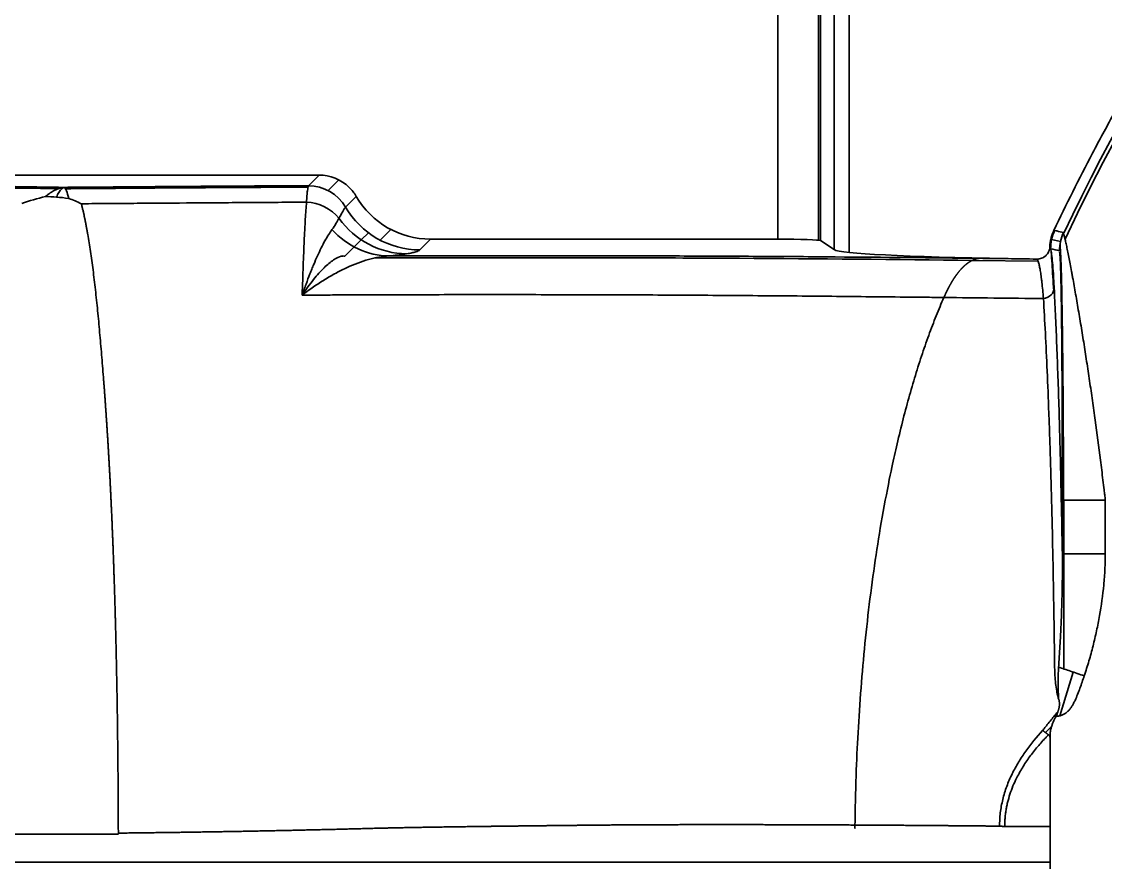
# Model space of a CAD drawing. Header units: millimetres. Extents: x -297 to 297, y -210 to 210.
# Drawn here: x -85.18 to -59.84, y 25.67 to 45.33 of the extents above; entities that cross this region are included whole.
import ezdxf

# ---------------------------------------------------------------- set-up
doc = ezdxf.new("R2010")
doc.units = ezdxf.units.MM
doc.layers.add('粗实线层', color=7, linetype='Continuous', lineweight=35)

msp = doc.modelspace()

# ---------------------------------------------------------------- linework, layer by layer
at = {"layer": '粗实线层'}
for p, q in [((-67.501, 40.242), (-67.501, 89.67)), ((-66.552, 89.67), (-66.552, 40.218)), ((-66.502, 89.67), (-66.502, 40.209)), ((-66.184, 89.67), (-66.184, 39.997)), ((-65.834, 39.932), (-65.834, 89.67)), ((-153.593, 41.741), (-78.228, 41.741)), ((-78.223, 41.741), (-78.473, 41.491)), ((-78.009, 41.377), (-77.759, 41.627)), ((-77.355, 41.241), (-77.605, 40.991)), ((-77.237, 40.225), (-77.07, 40.391)), ((-76.797, 40.22), (-76.547, 40.47)), ((-77.237, 40.225), (-77.62, 39.842)), ((-75.869, 39.992), (-75.618, 40.242)), ((-75.618, 40.242), (-67.501, 40.242)), ((-66.184, 39.997), (-66.502, 40.209)), ((-61.1, 40.235), (-61.118, 40.239)), ((-60.893, 40.189), (-61.1, 40.234)), ((-61.417, 39.73), (-62.952, 39.747)), ((-60.849, 32.887), (-60.849, 34.142)), ((-59.845, 34.142), (-60.849, 34.142)), ((-60.816, 34.142), (-60.816, 30.293)), ((-59.845, 34.153), (-59.845, 32.887)), ((-60.849, 32.887), (-59.845, 32.887)), ((-60.595, 30.118), (-60.905, 29.099)), ((-61.131, 26.505), (-61.131, 28.508)), ((-61.131, 26.51), (-62.256, 26.51)), ((-61.131, 25.67), (-61.131, 26.505)), ((-82.916, 26.329), (-88.703, 26.329)), ((-61.131, 25.67), (-153.151, 25.67)), ((-61.131, 25.67), (-61.131, 24.835))]:
    msp.add_line(p, q, dxfattribs=at)
msp.add_arc((-20.639, 21.546), 44.284, 100.3774, 155.0302, dxfattribs=at)
for centre, major_axis, ratio, start_param, end_param in [((-78.233, 40.735), (0.98, 0.26), 0.990851, 0.533307, 1.309231), ((-78.473, 40.487), (-0.711, 0.711), 0.998783, 4.453773, 5.497178), ((-78.225, 40.735), (-0.712, -0.712), 0.998783, 2.882976, 3.150458), ((-78.55, 40.142), (-0.997, 0.123), 0.96164, 3.923797, 4.798196), ((-75.616, 42.254), (-1.423, -1.423), 0.998783, 6.024569, 7.067974), ((-75.869, 42), (1.421, -1.421), 0.998783, 4.453773, 5.497178), ((-76.177, 41.908), (0.316, -1.985), 0.976142, 5.184822, 6.121756), ((-76.587, 41.859), (0.18, -2.002), 0.931823, 5.394204, 6.186872), ((-60.119, 40.019), (-0.218, -0.981), 0.999361, 4.493702, 4.931076), ((-67.501, 40.207), (1, 0), 0.034921, 0.05236, 1.570796), ((-59.158, 40.01), (7.035, 0), 0.034921, 3.193953, 4.278216), ((-61.341, 39.1), (0.301, 0.016), 0.831005, 4.83494, 6.220405)]:
    msp.add_ellipse(centre, major_axis=major_axis, ratio=ratio, start_param=start_param, end_param=end_param, dxfattribs=at)
for points, knots in [([(-28.629, 65.172), (-37.406, 63.565), (-45.652, 59.25), (-55.624, 49.324), (-58.62, 45.042), (-60.816, 40.381)], [0, 0, 0, 0, 26.739378, 26.739378, 42.186352, 42.186352, 42.186352, 42.186352]), ([(-59.158, 44.028), (-59.328, 43.737), (-59.495, 43.444), (-59.742, 43), (-59.864, 42.778), (-59.984, 42.554), (-60.064, 42.404), (-60.103, 42.33), (-60.459, 41.655), (-60.76, 41.052), (-61.047, 40.446)], [0, 0, 0, 0, 1.012817, 1.012817, 1.519226, 1.77243, 1.77243, 2.025634, 2.025634, 4.051268, 4.051268, 4.051268, 4.051268]), ([(-84.189, 41.454), (-84.526, 41.459), (-84.864, 41.464), (-85.542, 41.473), (-85.882, 41.478), (-86.564, 41.487), (-86.905, 41.491), (-87.591, 41.5), (-87.934, 41.504), (-88.969, 41.516), (-89.662, 41.523), (-91.056, 41.537), (-91.756, 41.544), (-93.164, 41.556), (-93.871, 41.562), (-95.292, 41.572), (-96.006, 41.577), (-97.439, 41.586), (-98.158, 41.59), (-99.239, 41.596), (-99.6, 41.598), (-100.323, 41.601), (-100.685, 41.603), (-101.409, 41.607), (-101.771, 41.608), (-102.496, 41.612), (-102.859, 41.613), (-103.947, 41.618), (-104.672, 41.621), (-106.849, 41.63), (-108.302, 41.636), (-111.21, 41.647), (-112.664, 41.652), (-115.576, 41.662), (-117.033, 41.666), (-119.947, 41.674), (-121.406, 41.678), (-124.323, 41.685), (-125.783, 41.688), (-128.704, 41.693), (-130.164, 41.695), (-132.356, 41.698), (-133.087, 41.698), (-134.548, 41.7), (-135.279, 41.7), (-136.741, 41.701), (-137.472, 41.701), (-138.934, 41.702), (-139.665, 41.702), (-140.762, 41.702), (-141.127, 41.702), (-141.858, 41.702), (-142.224, 41.702), (-143.32, 41.701), (-144.051, 41.701), (-145.513, 41.7), (-146.244, 41.7), (-147.706, 41.699), (-148.437, 41.698), (-149.899, 41.698), (-150.63, 41.698), (-152.091, 41.698), (-152.822, 41.699), (-153.553, 41.699)], [0, 0, 0, 0, 1.083829, 1.083829, 2.167658, 2.167658, 3.251487, 3.251487, 4.335317, 4.335317, 6.502975, 6.502975, 8.670633, 8.670633, 10.838291, 10.838291, 13.00595, 13.00595, 15.173608, 15.173608, 16.257437, 16.257437, 17.341266, 17.341266, 18.425095, 18.425095, 19.508925, 19.508925, 21.676583, 21.676583, 26.011899, 26.011899, 30.347216, 30.347216, 34.682532, 34.682532, 39.017849, 39.017849, 43.353166, 43.353166, 47.688482, 47.688482, 49.85614, 49.85614, 52.023799, 52.023799, 54.191457, 54.191457, 56.359115, 56.359115, 57.442944, 57.442944, 58.526774, 58.526774, 60.694432, 60.694432, 62.86209, 62.86209, 65.029748, 65.029748, 67.197407, 67.197407, 69.365065, 69.365065, 69.365065, 69.365065]), ([(-153.55, 41.689), (-150.617, 41.686), (-147.681, 41.689), (-143.267, 41.692), (-141.789, 41.692), (-138.835, 41.692), (-137.358, 41.692), (-132.928, 41.688), (-129.976, 41.684), (-124.074, 41.671), (-121.124, 41.662), (-115.235, 41.643), (-112.295, 41.632), (-107.892, 41.613), (-106.425, 41.606), (-103.494, 41.592), (-102.028, 41.585), (-99.108, 41.569), (-97.655, 41.561), (-94.771, 41.54), (-93.341, 41.528), (-90.508, 41.501), (-89.106, 41.486), (-86.575, 41.454), (-85.443, 41.438), (-84.317, 41.422)], [0, 0, 0, 0, 8.698897, 8.698897, 13.078149, 13.078149, 17.457402, 17.457402, 26.215907, 26.215907, 34.974412, 34.974412, 43.732917, 43.732917, 48.11217, 48.11217, 52.491423, 52.491423, 56.870675, 56.870675, 61.249928, 61.249928, 65.62918, 65.62918, 69.233169, 69.233169, 69.233169, 69.233169]), ([(-84.189, 41.454), (-84.207, 41.452), (-84.224, 41.448), (-84.26, 41.44), (-84.295, 41.43), (-84.331, 41.417), (-84.366, 41.402), (-84.384, 41.394), (-84.473, 41.349), (-84.544, 41.301), (-84.616, 41.24)], [0, 0, 0, 0, 0.0605231, 0.0605231, 0.1210462, 0.1815692, 0.1815692, 0.2420923, 0.2420923, 0.4841846, 0.4841846, 0.4841846, 0.4841846]), ([(-84.189, 41.454), (-84.198, 41.45), (-84.208, 41.445), (-84.227, 41.431), (-84.237, 41.423), (-84.266, 41.393), (-84.286, 41.368), (-84.325, 41.305), (-84.345, 41.268), (-84.365, 41.226)], [0, 0, 0, 0, 0.049334, 0.049334, 0.0986679, 0.0986679, 0.1973359, 0.1973359, 0.2935158, 0.2935158, 0.2935158, 0.2935158]), ([(-78.473, 41.491), (-78.713, 41.49), (-78.953, 41.489), (-79.433, 41.487), (-79.673, 41.486), (-80.152, 41.483), (-80.391, 41.482), (-80.869, 41.479), (-81.107, 41.477), (-81.821, 41.472), (-82.296, 41.469), (-83.006, 41.463), (-83.243, 41.461), (-83.716, 41.458), (-83.952, 41.456), (-84.189, 41.454)], [0, 0, 0, 0, 0.714509, 0.714509, 1.429019, 1.429019, 2.143528, 2.143528, 2.858038, 2.858038, 4.287057, 4.287057, 5.001566, 5.001566, 5.716076, 5.716076, 5.716076, 5.716076]), ([(-84.074, 41.195), (-84.091, 41.27), (-84.11, 41.329), (-84.139, 41.393), (-84.149, 41.411), (-84.164, 41.432), (-84.171, 41.44), (-84.179, 41.447), (-84.184, 41.451), (-84.186, 41.453), (-84.189, 41.454)], [0, 0, 0, 0, 0.1441916, 0.1441916, 0.2162874, 0.2162874, 0.2523353, 0.2703592, 0.2703592, 0.2883832, 0.2883832, 0.2883832, 0.2883832]), ([(-84.157, 41.422), (-84.038, 41.423), (-83.92, 41.424), (-83.315, 41.428), (-82.828, 41.432), (-81.853, 41.44), (-81.365, 41.443), (-80.385, 41.45), (-79.893, 41.452), (-79.095, 41.457), (-78.789, 41.458), (-78.483, 41.46)], [0, 0, 0, 0, 0.356915, 0.356915, 1.826356, 1.826356, 3.295797, 3.295797, 4.765238, 4.765238, 5.673857, 5.673857, 5.673857, 5.673857]), ([(-78.473, 41.491), (-78.481, 41.477), (-78.488, 41.438), (-78.5, 41.342), (-78.503, 41.304), (-78.509, 41.237), (-78.511, 41.213), (-78.514, 41.163), (-78.516, 41.136), (-78.518, 41.108)], [0, 0, 0, 0, 0.193498, 0.193498, 0.2902471, 0.2902471, 0.3386216, 0.3386216, 0.3869961, 0.3869961, 0.3869961, 0.3869961]), ([(-84.616, 41.24), (-84.535, 41.237), (-84.45, 41.233), (-84.269, 41.218), (-84.174, 41.209), (-84.074, 41.195)], [0, 0, 0, 0, 0.2721851, 0.2721851, 0.5443703, 0.5443703, 0.5443703, 0.5443703]), ([(-83.781, 41.071), (-83.563, 41.072), (-83.345, 41.074), (-82.909, 41.077), (-82.691, 41.079), (-82.036, 41.083), (-81.599, 41.086), (-80.941, 41.091), (-80.722, 41.093), (-80.283, 41.096), (-80.063, 41.098), (-79.622, 41.101), (-79.401, 41.102), (-78.96, 41.105), (-78.739, 41.106), (-78.518, 41.108)], [0, 0, 0, 0, 0.657991, 0.657991, 1.315983, 1.315983, 2.631965, 2.631965, 3.289957, 3.289957, 3.947948, 3.947948, 4.605939, 4.605939, 5.26393, 5.26393, 5.26393, 5.26393]), ([(-83.781, 41.071), (-83.778, 41.059), (-83.772, 41.036), (-83.763, 41), (-83.755, 40.965), (-83.746, 40.93), (-83.738, 40.895), (-83.73, 40.86), (-83.722, 40.825), (-83.715, 40.791), (-83.708, 40.758), (-83.701, 40.725), (-83.694, 40.692), (-83.688, 40.66), (-83.682, 40.629), (-83.676, 40.599), (-83.67, 40.569), (-83.665, 40.541), (-83.66, 40.513), (-83.655, 40.486), (-83.65, 40.461), (-83.646, 40.436), (-83.642, 40.413), (-83.638, 40.391), (-83.635, 40.37), (-83.622, 40.294), (-83.599, 40.16), (-83.568, 39.957), (-83.538, 39.745), (-83.508, 39.525), (-83.479, 39.296), (-83.452, 39.061), (-83.426, 38.82), (-83.4, 38.573), (-83.376, 38.321), (-83.353, 38.065), (-83.33, 37.806), (-83.308, 37.544), (-83.287, 37.28), (-83.271, 37.089), (-83.262, 36.975), (-83.26, 36.938), (-83.257, 36.901), (-83.254, 36.864), (-83.251, 36.826), (-83.248, 36.789), (-83.245, 36.751), (-83.242, 36.712), (-83.239, 36.674), (-83.237, 36.636), (-83.234, 36.597), (-83.231, 36.558), (-83.228, 36.519), (-83.225, 36.48), (-83.222, 36.44), (-83.219, 36.4), (-83.217, 36.36), (-83.214, 36.32), (-83.211, 36.28), (-83.208, 36.239), (-83.205, 36.199), (-83.203, 36.158), (-83.2, 36.117), (-83.197, 36.075), (-83.194, 36.034), (-83.191, 35.992), (-83.189, 35.95), (-83.186, 35.908), (-83.183, 35.866), (-83.18, 35.823), (-83.178, 35.781), (-83.175, 35.738), (-83.172, 35.695), (-83.169, 35.652), (-83.167, 35.608), (-83.164, 35.564), (-83.161, 35.521), (-83.159, 35.476), (-83.156, 35.432), (-83.153, 35.388), (-83.151, 35.343), (-83.148, 35.298), (-83.146, 35.253), (-83.143, 35.208), (-83.14, 35.163), (-83.138, 35.117), (-83.135, 35.071), (-83.133, 35.025), (-83.13, 34.979), (-83.127, 34.933), (-83.125, 34.886), (-83.122, 34.839), (-83.12, 34.792), (-83.117, 34.745), (-83.115, 34.698), (-83.112, 34.65), (-83.11, 34.603), (-83.107, 34.555), (-83.105, 34.507), (-83.103, 34.459), (-83.1, 34.41), (-83.098, 34.361), (-83.095, 34.313), (-83.093, 34.264), (-83.091, 34.214), (-83.088, 34.165), (-83.086, 34.116), (-83.084, 34.066), (-83.081, 34.016), (-83.079, 33.966), (-83.077, 33.916), (-83.074, 33.865), (-83.072, 33.814), (-83.07, 33.764), (-83.068, 33.713), (-83.065, 33.662), (-83.063, 33.61), (-83.061, 33.559), (-83.059, 33.507), (-83.057, 33.455), (-83.055, 33.403), (-83.052, 33.351), (-83.05, 33.299), (-83.048, 33.246), (-83.046, 33.194), (-83.044, 33.141), (-83.042, 33.088), (-83.04, 33.034), (-83.038, 32.981), (-83.036, 32.928), (-83.034, 32.874), (-83.032, 32.82), (-83.03, 32.766), (-83.028, 32.712), (-83.026, 32.658), (-83.024, 32.603), (-83.022, 32.549), (-83.02, 32.494), (-83.019, 32.439), (-83.017, 32.384), (-83.015, 32.329), (-83.013, 32.273), (-83.011, 32.218), (-83.009, 32.162), (-83.008, 32.106), (-83.006, 32.05), (-83.004, 31.994), (-83.002, 31.938), (-83.001, 31.882), (-82.999, 31.825), (-82.997, 31.768), (-82.996, 31.712), (-82.994, 31.655), (-82.992, 31.598), (-82.991, 31.54), (-82.989, 31.483), (-82.988, 31.426), (-82.986, 31.368), (-82.984, 31.31), (-82.983, 31.252), (-82.981, 31.194), (-82.98, 31.136), (-82.978, 31.078), (-82.977, 31.02), (-82.976, 30.961), (-82.974, 30.903), (-82.973, 30.844), (-82.971, 30.785), (-82.97, 30.726), (-82.969, 30.667), (-82.967, 30.608), (-82.966, 30.549), (-82.965, 30.49), (-82.963, 30.43), (-82.962, 30.37), (-82.961, 30.311), (-82.96, 30.251), (-82.958, 30.191), (-82.957, 30.131), (-82.956, 30.071), (-82.955, 30.011), (-82.954, 29.951), (-82.952, 29.89), (-82.951, 29.83), (-82.95, 29.769), (-82.949, 29.709), (-82.948, 29.648), (-82.947, 29.587), (-82.946, 29.526), (-82.945, 29.465), (-82.944, 29.404), (-82.943, 29.343), (-82.942, 29.282), (-82.941, 29.221), (-82.94, 29.159), (-82.939, 29.098), (-82.938, 29.037), (-82.938, 28.975), (-82.937, 28.913), (-82.936, 28.852), (-82.935, 28.79), (-82.934, 28.728), (-82.933, 28.666), (-82.933, 28.604), (-82.932, 28.542), (-82.931, 28.48), (-82.93, 28.418), (-82.93, 28.356), (-82.929, 28.294), (-82.928, 28.232), (-82.928, 28.17), (-82.927, 28.107), (-82.926, 28.045), (-82.926, 27.983), (-82.925, 27.92), (-82.925, 27.858), (-82.924, 27.795), (-82.924, 27.733), (-82.923, 27.67), (-82.923, 27.608), (-82.922, 27.545), (-82.922, 27.482), (-82.921, 27.42), (-82.921, 27.357), (-82.92, 27.294), (-82.92, 27.232), (-82.92, 27.169), (-82.919, 27.106), (-82.919, 27.043), (-82.919, 26.981), (-82.918, 26.918), (-82.918, 26.855), (-82.918, 26.792), (-82.917, 26.73), (-82.917, 26.667), (-82.917, 26.604), (-82.917, 26.541), (-82.917, 26.479), (-82.916, 26.416), (-82.916, 26.374), (-82.916, 26.353)], [0, 0, 0, 0, 0.094557, 0.186736, 0.27652, 0.363893, 0.44884, 0.531344, 0.611392, 0.68897, 0.764065, 0.836664, 0.906756, 0.97433, 1.039374, 1.101879, 1.161835, 1.219233, 1.274064, 1.326321, 1.375995, 1.42308, 1.46757, 1.509457, 1.548737, 1.585403, 1.929733, 2.270045, 2.606141, 2.93783, 3.264929, 3.587265, 3.90467, 4.216989, 4.524073, 4.825785, 5.121997, 5.412591, 5.697459, 5.976505, 6.014666, 6.052908, 6.09123, 6.129632, 6.168115, 6.206677, 6.245319, 6.28404, 6.32284, 6.36172, 6.400678, 6.439714, 6.478829, 6.518022, 6.557292, 6.59664, 6.636066, 6.675568, 6.715147, 6.754803, 6.794534, 6.834342, 6.874226, 6.914185, 6.954219, 6.994328, 7.034512, 7.07477, 7.115102, 7.155507, 7.195987, 7.236539, 7.277165, 7.317862, 7.358633, 7.399475, 7.440389, 7.481374, 7.52243, 7.563557, 7.604755, 7.646022, 7.687359, 7.728766, 7.770242, 7.811786, 7.853399, 7.89508, 7.936829, 7.978645, 8.020529, 8.062478, 8.104495, 8.146577, 8.188725, 8.230938, 8.273216, 8.315559, 8.357965, 8.400436, 8.44297, 8.485566, 8.528226, 8.570948, 8.613731, 8.656577, 8.699483, 8.74245, 8.785477, 8.828564, 8.87171, 8.914916, 8.95818, 9.001502, 9.044883, 9.08832, 9.131815, 9.175366, 9.218974, 9.262637, 9.306355, 9.350128, 9.393956, 9.437837, 9.481773, 9.525761, 9.569802, 9.613895, 9.65804, 9.702236, 9.746483, 9.79078, 9.835127, 9.879524, 9.92397, 9.968464, 10.013006, 10.057596, 10.102233, 10.146917, 10.191647, 10.236422, 10.281243, 10.326109, 10.371018, 10.415972, 10.460969, 10.506008, 10.55109, 10.596214, 10.641379, 10.686585, 10.731831, 10.777117, 10.822442, 10.867806, 10.913208, 10.958648, 11.004126, 11.04964, 11.09519, 11.140776, 11.186397, 11.232053, 11.277744, 11.323467, 11.369224, 11.415014, 11.460836, 11.506689, 11.552573, 11.598488, 11.644433, 11.690407, 11.73641, 11.782442, 11.828501, 11.874588, 11.920702, 11.966842, 12.013007, 12.059198, 12.105413, 12.151653, 12.197916, 12.244202, 12.29051, 12.33684, 12.383192, 12.429565, 12.475958, 12.52237, 12.568802, 12.615253, 12.661721, 12.708207, 12.75471, 12.80123, 12.847766, 12.894316, 12.940882, 12.987462, 13.034056, 13.080662, 13.127282, 13.173913, 13.220556, 13.26721, 13.313874, 13.360548, 13.407232, 13.453924, 13.500624, 13.547332, 13.594047, 13.640769, 13.687496, 13.734229, 13.780967, 13.82771, 13.874456, 13.921205, 13.967957, 14.014711, 14.061466, 14.108223, 14.15498, 14.201737, 14.248494, 14.295249, 14.342003, 14.388754, 14.435503, 14.482248, 14.52899, 14.575727, 14.622459, 14.669185, 14.715906, 14.76262, 14.76262, 14.76262, 14.76262]), ([(-78.518, 41.108), (-78.527, 40.991), (-78.536, 40.858), (-78.55, 40.633), (-78.554, 40.554), (-78.561, 40.429), (-78.563, 40.386), (-78.567, 40.299), (-78.57, 40.255), (-78.58, 40.027), (-78.596, 39.632), (-78.611, 39.177), (-78.618, 38.933)], [0, 0, 0, 0, 0.544278, 0.544278, 0.816417, 0.816417, 0.952486, 0.952486, 1.088556, 1.088556, 1.632834, 2.177111, 2.177111, 2.177111, 2.177111]), ([(-77.605, 40.991), (-77.612, 40.985), (-77.62, 40.974), (-77.639, 40.945), (-77.65, 40.927), (-77.675, 40.883), (-77.689, 40.858), (-77.72, 40.799), (-77.738, 40.767), (-77.759, 40.73)], [0, 0, 0, 0, 0.0758737, 0.0758737, 0.1517474, 0.1517474, 0.2276211, 0.2276211, 0.3034948, 0.3034948, 0.3034948, 0.3034948]), ([(-77.759, 40.73), (-77.78, 40.691), (-77.804, 40.65), (-77.857, 40.562), (-77.887, 40.516), (-77.922, 40.467)], [0, 0, 0, 0, 0.1548786, 0.1548786, 0.3097572, 0.3097572, 0.3097572, 0.3097572]), ([(-77.922, 40.467), (-77.976, 40.392), (-78.031, 40.303), (-78.144, 40.099), (-78.202, 39.983), (-78.29, 39.791), (-78.319, 39.723), (-78.364, 39.617), (-78.379, 39.581), (-78.408, 39.507), (-78.423, 39.469), (-78.468, 39.354), (-78.498, 39.274), (-78.543, 39.149), (-78.566, 39.086), (-78.592, 39.01), (-78.605, 38.972), (-78.611, 38.955), (-78.615, 38.944), (-78.616, 38.939), (-78.618, 38.933)], [0, 0, 0, 0, 0.422424, 0.422424, 0.844849, 0.844849, 1.056061, 1.056061, 1.161667, 1.161667, 1.267273, 1.267273, 1.478486, 1.478486, 1.584092, 1.636895, 1.663296, 1.676497, 1.676497, 1.689698, 1.689698, 1.689698, 1.689698]), ([(-61.142, 40.061), (-61.139, 40.128), (-61.129, 40.194), (-61.106, 40.29), (-61.096, 40.322), (-61.08, 40.369), (-61.074, 40.385), (-61.061, 40.415), (-61.054, 40.431), (-61.047, 40.446)], [0, 0, 0, 0, 0.1993395, 0.1993395, 0.2990092, 0.2990092, 0.3488441, 0.3488441, 0.3986789, 0.3986789, 0.3986789, 0.3986789]), ([(-61.029, 40.444), (-61.011, 40.44), (-60.993, 40.437), (-60.924, 40.422), (-60.873, 40.41), (-60.822, 40.399)], [0, 0, 0, 0, 0.0542442, 0.0542442, 0.2116691, 0.2116691, 0.2116691, 0.2116691]), ([(-60.917, 39.973), (-60.917, 40.046), (-60.909, 40.119), (-60.877, 40.263), (-60.853, 40.333), (-60.822, 40.399)], [0, 0, 0, 0, 0.2201984, 0.2201984, 0.4403969, 0.4403969, 0.4403969, 0.4403969]), ([(-60.822, 40.368), (-60.819, 40.366), (-60.816, 40.359), (-60.808, 40.334), (-60.803, 40.316), (-60.794, 40.282), (-60.791, 40.27), (-60.785, 40.242), (-60.781, 40.227), (-60.771, 40.179), (-60.763, 40.143), (-60.75, 40.084), (-60.746, 40.063), (-60.737, 40.019), (-60.732, 39.996), (-60.718, 39.926), (-60.708, 39.877), (-60.678, 39.721), (-60.656, 39.608), (-60.628, 39.456), (-60.622, 39.425), (-60.611, 39.363), (-60.605, 39.331), (-60.588, 39.236), (-60.576, 39.171), (-60.541, 38.973), (-60.517, 38.836), (-60.47, 38.556), (-60.446, 38.413), (-60.398, 38.124), (-60.374, 37.978), (-60.327, 37.683), (-60.304, 37.534), (-60.258, 37.233), (-60.235, 37.081), (-60.19, 36.775), (-60.167, 36.622), (-60.124, 36.314), (-60.102, 36.16), (-60.038, 35.697), (-59.998, 35.388), (-59.939, 34.922), (-59.919, 34.766), (-59.891, 34.532), (-59.877, 34.416), (-59.861, 34.279), (-59.853, 34.211), (-59.849, 34.177), (-59.847, 34.162), (-59.846, 34.152), (-59.846, 34.147), (-59.845, 34.142)], [0, 0, 0, 0, 0.19702, 0.19702, 0.394039, 0.394039, 0.492549, 0.492549, 0.591059, 0.591059, 0.788079, 0.788079, 0.886589, 0.886589, 0.985098, 0.985098, 1.182118, 1.182118, 1.576157, 1.576157, 1.674667, 1.674667, 1.773177, 1.773177, 1.970197, 1.970197, 2.364236, 2.364236, 2.758275, 2.758275, 3.152315, 3.152315, 3.546354, 3.546354, 3.940394, 3.940394, 4.334433, 4.334433, 4.728472, 4.728472, 5.516551, 5.516551, 5.91059, 5.91059, 6.10761, 6.20612, 6.255375, 6.280002, 6.292316, 6.292316, 6.30463, 6.30463, 6.30463, 6.30463]), ([(-61.142, 40.061), (-61.143, 40.041), (-61.145, 40.022), (-61.152, 39.994), (-61.155, 39.984), (-61.162, 39.965), (-61.165, 39.956), (-61.178, 39.93), (-61.188, 39.913), (-61.205, 39.89), (-61.211, 39.882), (-61.224, 39.868), (-61.238, 39.855), (-61.252, 39.842), (-61.268, 39.831), (-61.276, 39.826), (-61.3, 39.811), (-61.317, 39.803), (-61.352, 39.79), (-61.371, 39.785), (-61.408, 39.778), (-61.426, 39.777), (-61.445, 39.777)], [0, 0, 0, 0, 0.0574967, 0.0574967, 0.0862451, 0.0862451, 0.1149934, 0.1149934, 0.1724901, 0.1724901, 0.2012385, 0.2012385, 0.2299868, 0.2587352, 0.2587352, 0.2874835, 0.2874835, 0.3449802, 0.3449802, 0.4024769, 0.4024769, 0.4599736, 0.4599736, 0.4599736, 0.4599736]), ([(-60.821, 34.142), (-60.822, 34.572), (-60.823, 35.002), (-60.829, 36.134), (-60.833, 36.833), (-60.844, 37.859), (-60.848, 38.196), (-60.859, 38.844), (-60.865, 39.157), (-60.876, 39.571), (-60.881, 39.701), (-60.888, 39.87), (-60.891, 39.921), (-60.896, 40.012), (-60.899, 40.051), (-60.903, 40.097), (-60.905, 40.109), (-60.906, 40.12)], [0, 0, 0, 0, 1.14497, 1.14497, 3.034632, 3.034632, 3.979463, 3.979463, 4.924294, 4.924294, 5.39671, 5.39671, 5.632918, 5.632918, 5.869126, 5.869126, 5.978676, 5.978676, 5.978676, 5.978676]), ([(-77.62, 39.842), (-77.641, 39.851), (-77.67, 39.852), (-77.755, 39.833), (-77.817, 39.804), (-77.954, 39.711), (-78.029, 39.649), (-78.187, 39.495), (-78.27, 39.403), (-78.398, 39.243), (-78.442, 39.186), (-78.53, 39.064), (-78.574, 39), (-78.618, 38.933)], [0, 0, 0, 0, 0.202495, 0.202495, 0.500995, 0.500995, 0.799495, 0.799495, 1.097994, 1.097994, 1.247244, 1.247244, 1.396494, 1.396494, 1.396494, 1.396494]), ([(-78.618, 38.933), (-78.613, 38.937), (-78.607, 38.942), (-78.596, 38.95), (-78.58, 38.963), (-78.541, 38.992), (-78.463, 39.049), (-78.397, 39.096), (-78.265, 39.187), (-78.177, 39.244), (-78.045, 39.325), (-78.002, 39.352), (-77.914, 39.402), (-77.871, 39.426), (-77.74, 39.497), (-77.654, 39.54), (-77.398, 39.657), (-77.23, 39.72), (-76.984, 39.789), (-76.903, 39.808), (-76.744, 39.836), (-76.665, 39.846), (-76.587, 39.85)], [0, 0, 0, 0, 0.017645, 0.017645, 0.035291, 0.070582, 0.141163, 0.282327, 0.282327, 0.564654, 0.564654, 0.705817, 0.705817, 0.84698, 0.84698, 1.129307, 1.129307, 1.693961, 1.693961, 1.976288, 1.976288, 2.258614, 2.258614, 2.258614, 2.258614]), ([(-76.921, 39.803), (-76.766, 39.803), (-76.612, 39.804), (-75.56, 39.807), (-74.662, 39.809), (-72.864, 39.809), (-71.962, 39.808), (-70.167, 39.804), (-69.277, 39.8), (-66.552, 39.784), (-64.744, 39.767), (-62.954, 39.747)], [0, 0, 0, 0, 0.458103, 0.458103, 3.111912, 3.111912, 5.765721, 5.765721, 8.419531, 8.419531, 13.967379, 13.967379, 13.967379, 13.967379]), ([(-76.587, 39.85), (-76.543, 39.854), (-76.502, 39.858), (-76.425, 39.866), (-76.389, 39.87), (-76.288, 39.883), (-76.229, 39.891), (-76.177, 39.899)], [0, 0, 0, 0, 0.1032664, 0.1032664, 0.2065327, 0.2065327, 0.4130655, 0.4130655, 0.4130655, 0.4130655]), ([(-62.788, 39.794), (-63.903, 39.807), (-65.025, 39.818), (-66.439, 39.829), (-66.723, 39.832), (-67.291, 39.836), (-67.576, 39.837), (-68.433, 39.843), (-69.007, 39.846), (-70.16, 39.85), (-70.74, 39.852), (-71.613, 39.854), (-72.051, 39.855), (-72.49, 39.855), (-72.784, 39.855), (-72.93, 39.855), (-73.664, 39.856), (-74.249, 39.855), (-75.419, 39.854), (-76.004, 39.852), (-76.587, 39.85)], [0, 0, 0, 0, 3.449821, 3.449821, 4.312276, 4.312276, 5.174731, 5.174731, 6.899642, 6.899642, 8.624552, 8.624552, 9.487007, 9.918235, 9.918235, 10.349462, 10.349462, 12.074373, 12.074373, 13.799283, 13.799283, 13.799283, 13.799283]), ([(-76.177, 39.899), (-76.153, 39.903), (-76.131, 39.907), (-76.09, 39.914), (-76.071, 39.918), (-76.019, 39.93), (-75.989, 39.937), (-75.94, 39.953), (-75.92, 39.961), (-75.889, 39.976), (-75.877, 39.984), (-75.869, 39.992)], [0, 0, 0, 0, 0.0405527, 0.0405527, 0.0811053, 0.0811053, 0.1622106, 0.1622106, 0.2433159, 0.2433159, 0.3244212, 0.3244212, 0.3244212, 0.3244212]), ([(-63.618, 38.879), (-63.618, 38.879), (-63.617, 38.879), (-63.617, 38.879), (-63.617, 38.879), (-63.617, 38.88), (-63.617, 38.881), (-63.616, 38.881), (-63.616, 38.882), (-63.615, 38.883), (-63.615, 38.885), (-63.614, 38.886), (-63.614, 38.887), (-63.613, 38.889), (-63.612, 38.891), (-63.611, 38.892), (-63.611, 38.894), (-63.61, 38.896), (-63.609, 38.899), (-63.608, 38.901), (-63.607, 38.903), (-63.605, 38.906), (-63.604, 38.909), (-63.603, 38.911), (-63.602, 38.914), (-63.6, 38.917), (-63.599, 38.921), (-63.597, 38.924), (-63.596, 38.927), (-63.594, 38.931), (-63.593, 38.934), (-63.591, 38.938), (-63.589, 38.942), (-63.587, 38.946), (-63.585, 38.95), (-63.583, 38.955), (-63.581, 38.959), (-63.579, 38.963), (-63.577, 38.968), (-63.575, 38.973), (-63.573, 38.977), (-63.571, 38.982), (-63.568, 38.987), (-63.566, 38.992), (-63.563, 38.998), (-63.561, 39.003), (-63.558, 39.008), (-63.555, 39.014), (-63.553, 39.02), (-63.55, 39.025), (-63.547, 39.031), (-63.544, 39.037), (-63.541, 39.043), (-63.538, 39.049), (-63.535, 39.056), (-63.532, 39.062), (-63.529, 39.068), (-63.525, 39.075), (-63.522, 39.081), (-63.519, 39.088), (-63.515, 39.095), (-63.512, 39.102), (-63.508, 39.109), (-63.504, 39.116), (-63.5, 39.123), (-63.497, 39.13), (-63.493, 39.137), (-63.489, 39.144), (-63.485, 39.152), (-63.481, 39.159), (-63.477, 39.167), (-63.472, 39.174), (-63.468, 39.182), (-63.464, 39.19), (-63.459, 39.197), (-63.455, 39.205), (-63.45, 39.213), (-63.446, 39.221), (-63.441, 39.229), (-63.436, 39.237), (-63.432, 39.245), (-63.427, 39.253), (-63.422, 39.261), (-63.417, 39.27), (-63.412, 39.278), (-63.407, 39.286), (-63.401, 39.295), (-63.396, 39.303), (-63.391, 39.311), (-63.385, 39.32), (-63.38, 39.328), (-63.374, 39.337), (-63.369, 39.345), (-63.363, 39.354), (-63.357, 39.362), (-63.351, 39.371), (-63.345, 39.379), (-63.339, 39.388), (-63.333, 39.396), (-63.327, 39.405), (-63.321, 39.413), (-63.314, 39.422), (-63.308, 39.43), (-63.302, 39.439), (-63.295, 39.447), (-63.288, 39.456), (-63.282, 39.464), (-63.275, 39.473), (-63.268, 39.481), (-63.261, 39.49), (-63.254, 39.498), (-63.247, 39.506), (-63.24, 39.514), (-63.233, 39.523), (-63.226, 39.531), (-63.218, 39.539), (-63.211, 39.547), (-63.203, 39.555), (-63.196, 39.563), (-63.188, 39.571), (-63.181, 39.579), (-63.173, 39.587), (-63.165, 39.594), (-63.157, 39.602), (-63.149, 39.609), (-63.141, 39.617), (-63.133, 39.624), (-63.124, 39.631), (-63.116, 39.639), (-63.108, 39.646), (-63.099, 39.653), (-63.091, 39.659), (-63.082, 39.666), (-63.073, 39.673), (-63.064, 39.679), (-63.055, 39.686), (-63.047, 39.692), (-63.038, 39.698), (-63.028, 39.704), (-63.019, 39.71), (-63.01, 39.715), (-63.001, 39.721), (-62.991, 39.726), (-62.982, 39.732), (-62.972, 39.737), (-62.963, 39.742), (-62.953, 39.746), (-62.943, 39.751), (-62.933, 39.755), (-62.923, 39.759), (-62.913, 39.763), (-62.903, 39.767), (-62.893, 39.771), (-62.883, 39.774), (-62.873, 39.777), (-62.862, 39.78), (-62.852, 39.783), (-62.842, 39.785), (-62.831, 39.788), (-62.82, 39.79), (-62.81, 39.792), (-62.799, 39.793), (-62.792, 39.794), (-62.788, 39.794)], [0, 0, 0, 0, 0.000118, 0.000334, 0.000648, 0.001061, 0.001572, 0.002181, 0.002889, 0.003696, 0.0046, 0.005604, 0.006705, 0.007905, 0.009204, 0.0106, 0.012095, 0.013689, 0.015381, 0.017171, 0.01906, 0.021047, 0.023133, 0.025317, 0.027599, 0.02998, 0.032459, 0.035037, 0.037713, 0.040487, 0.04336, 0.046331, 0.049401, 0.052569, 0.055835, 0.0592, 0.062663, 0.066225, 0.069885, 0.073643, 0.0775, 0.081455, 0.085509, 0.089661, 0.093911, 0.09826, 0.102707, 0.107253, 0.111897, 0.116639, 0.12148, 0.126419, 0.131457, 0.136593, 0.141828, 0.14716, 0.152592, 0.158121, 0.163749, 0.169476, 0.175301, 0.181224, 0.187245, 0.193365, 0.199584, 0.205901, 0.212316, 0.21883, 0.225442, 0.232152, 0.238961, 0.245868, 0.252874, 0.259978, 0.26718, 0.274481, 0.281881, 0.289378, 0.296974, 0.304669, 0.312462, 0.320353, 0.328343, 0.336431, 0.344617, 0.352902, 0.361285, 0.369767, 0.378347, 0.387025, 0.395802, 0.404678, 0.413651, 0.422723, 0.431894, 0.441163, 0.45053, 0.459996, 0.46956, 0.479222, 0.488983, 0.498843, 0.5088, 0.518856, 0.529011, 0.539264, 0.549615, 0.560065, 0.570613, 0.58126, 0.592004, 0.602848, 0.61379, 0.62483, 0.635968, 0.647205, 0.65854, 0.669974, 0.681506, 0.693137, 0.704866, 0.716693, 0.728619, 0.740643, 0.752766, 0.764987, 0.777306, 0.789724, 0.80224, 0.814854, 0.827567, 0.840379, 0.853288, 0.866297, 0.879403, 0.892608, 0.905912, 0.919313, 0.932814, 0.946412, 0.960109, 0.973905, 0.987798, 1.00179, 1.015881, 1.03007, 1.044357, 1.058743, 1.073228, 1.08781, 1.102491, 1.117271, 1.132148, 1.147125, 1.162199, 1.177372, 1.192644, 1.208013, 1.223482, 1.239048, 1.254713, 1.270477, 1.286339, 1.286339, 1.286339, 1.286339]), ([(-61.445, 39.777), (-61.431, 39.766), (-61.418, 39.738), (-61.398, 39.671), (-61.391, 39.644), (-61.378, 39.583), (-61.365, 39.513), (-61.352, 39.428), (-61.343, 39.357), (-61.339, 39.333), (-61.333, 39.282), (-61.33, 39.256), (-61.315, 39.119), (-61.303, 38.994), (-61.291, 38.854)], [0, 0, 0, 0, 0.2355229, 0.2355229, 0.3532844, 0.3532844, 0.4710459, 0.5888074, 0.5888074, 0.6476881, 0.6476881, 0.7065688, 0.7065688, 0.9420918, 0.9420918, 0.9420918, 0.9420918]), ([(-61.04, 39.1), (-61.046, 39.221), (-61.053, 39.33), (-61.066, 39.526), (-61.079, 39.701), (-61.094, 39.833), (-61.103, 39.902), (-61.105, 39.915), (-61.108, 39.939), (-61.114, 39.974), (-61.12, 40.003), (-61.123, 40.019)], [0, 0, 0, 0, 0.2307374, 0.2307374, 0.4614748, 0.6922122, 0.6922122, 0.7498966, 0.7498966, 0.8075809, 0.9229496, 0.9229496, 0.9229496, 0.9229496]), ([(-61.109, 39.941), (-61.103, 39.854), (-61.096, 39.763), (-61.077, 39.47), (-61.065, 39.258), (-61.052, 39.033)], [0, 0, 0, 0, 0.2941515, 0.2941515, 0.9098493, 0.9098493, 0.9098493, 0.9098493]), ([(-60.849, 34.142), (-60.849, 34.414), (-60.85, 34.685), (-60.85, 35.227), (-60.851, 35.498), (-60.852, 36.039), (-60.853, 36.309), (-60.855, 36.713), (-60.855, 36.848), (-60.857, 37.116), (-60.858, 37.25), (-60.859, 37.516), (-60.86, 37.648), (-60.863, 37.911), (-60.864, 38.042), (-60.866, 38.237), (-60.867, 38.301), (-60.868, 38.43), (-60.869, 38.494), (-60.872, 38.685), (-60.873, 38.81), (-60.877, 38.992), (-60.878, 39.053), (-60.879, 39.141), (-60.88, 39.171), (-60.881, 39.229), (-60.882, 39.257), (-60.884, 39.342), (-60.885, 39.396), (-60.888, 39.502), (-60.89, 39.552), (-60.892, 39.612), (-60.892, 39.624), (-60.893, 39.647), (-60.894, 39.659), (-60.895, 39.693), (-60.896, 39.714), (-60.899, 39.775), (-60.901, 39.812), (-60.904, 39.85), (-60.904, 39.857), (-60.905, 39.871), (-60.907, 39.89), (-60.91, 39.916), (-60.912, 39.929), (-60.914, 39.936), (-60.914, 39.938), (-60.916, 39.94), (-60.916, 39.941), (-60.917, 39.941)], [0, 0, 0, 0, 0.725087, 0.725087, 1.450174, 1.450174, 2.175262, 2.175262, 2.537805, 2.537805, 2.900349, 2.900349, 3.262892, 3.262892, 3.625436, 3.625436, 3.806708, 3.806708, 3.987979, 3.987979, 4.350523, 4.350523, 4.531795, 4.531795, 4.622431, 4.622431, 4.713067, 4.713067, 4.894338, 4.894338, 5.07561, 5.07561, 5.120928, 5.120928, 5.166246, 5.166246, 5.256882, 5.256882, 5.438154, 5.438154, 5.483472, 5.483472, 5.52879, 5.619426, 5.710061, 5.710061, 5.755379, 5.755379, 5.800697, 5.800697, 5.800697, 5.800697]), ([(-60.849, 32.887), (-60.855, 33.199), (-60.866, 33.812), (-60.879, 34.404), (-60.889, 34.839), (-60.894, 35.055), (-60.9, 35.268), (-60.903, 35.409), (-60.905, 35.479), (-60.914, 35.828), (-60.922, 36.098), (-60.938, 36.621), (-60.955, 37.127), (-60.982, 37.836), (-61.01, 38.497), (-61.03, 38.905), (-61.04, 39.1)], [0, 0, 0, 0, 0.77704, 1.55408, 1.55408, 1.9426, 2.13686, 2.13686, 2.33112, 2.33112, 3.10816, 3.10816, 3.885201, 4.662241, 5.439281, 6.216321, 6.216321, 6.216321, 6.216321]), ([(-78.618, 38.933), (-78.461, 38.934), (-78.303, 38.935), (-77.988, 38.936), (-77.83, 38.937), (-77.356, 38.939), (-77.04, 38.94), (-76.407, 38.942), (-76.091, 38.943), (-75.457, 38.944), (-75.14, 38.945), (-74.188, 38.946), (-73.552, 38.945), (-72.836, 38.944), (-72.756, 38.944), (-72.597, 38.944), (-72.358, 38.943), (-71.803, 38.942), (-71.329, 38.941), (-70.699, 38.938), (-70.385, 38.937), (-69.758, 38.933), (-69.446, 38.931), (-68.823, 38.927), (-68.512, 38.925), (-67.893, 38.92), (-67.584, 38.918), (-66.661, 38.91), (-66.049, 38.904), (-65.134, 38.894), (-64.678, 38.89), (-64.147, 38.884), (-63.92, 38.882), (-63.769, 38.88), (-63.693, 38.879), (-63.618, 38.879)], [0, 0, 0, 0, 0.468785, 0.468785, 0.937569, 0.937569, 1.875138, 1.875138, 2.812708, 2.812708, 3.750277, 3.750277, 5.625415, 5.625415, 5.859807, 5.859807, 6.0942, 6.562984, 7.500553, 7.500553, 8.438123, 8.438123, 9.375692, 9.375692, 10.313261, 10.313261, 11.25083, 11.25083, 13.125969, 13.125969, 14.063538, 14.532322, 14.766715, 14.766715, 15.001107, 15.001107, 15.001107, 15.001107]), ([(-61.291, 38.854), (-61.276, 38.599), (-61.245, 38.06), (-61.217, 37.465), (-61.19, 36.842), (-61.177, 36.515), (-61.158, 36.004), (-61.152, 35.83), (-61.143, 35.563), (-61.14, 35.474), (-61.135, 35.337), (-61.134, 35.292), (-61.131, 35.2), (-61.118, 34.786), (-61.096, 33.982), (-61.078, 33.187), (-61.061, 32.373), (-61.054, 31.957), (-61.044, 31.317), (-61.04, 31.102), (-61.037, 30.829), (-61.036, 30.774), (-61.035, 30.665), (-61.034, 30.609), (-61.032, 30.444), (-61.031, 30.334), (-61.029, 30.223)], [0, 0, 0, 0, 1.079465, 2.15893, 2.15893, 3.238395, 3.238395, 3.778127, 3.778127, 4.047993, 4.047993, 4.182927, 4.182927, 4.31786, 5.397325, 6.476789, 6.476789, 7.556254, 7.556254, 8.095987, 8.095987, 8.23092, 8.23092, 8.365853, 8.365853, 8.635719, 8.635719, 8.635719, 8.635719]), ([(-60.937, 30.236), (-60.929, 30.348), (-60.922, 30.46), (-60.908, 30.684), (-60.902, 30.796), (-60.884, 31.13), (-60.874, 31.352), (-60.859, 31.794), (-60.854, 32.014), (-60.847, 32.452), (-60.847, 32.67), (-60.849, 32.887)], [0, 0, 0, 0, 0.331682, 0.331682, 0.663363, 0.663363, 1.326727, 1.326727, 1.99009, 1.99009, 2.653453, 2.653453, 2.653453, 2.653453]), ([(-59.845, 32.887), (-59.845, 32.826), (-59.846, 32.765), (-59.849, 32.643), (-59.851, 32.582), (-59.861, 32.399), (-59.87, 32.278), (-59.904, 31.915), (-59.937, 31.676), (-60, 31.319), (-60.024, 31.2), (-60.074, 30.964), (-60.102, 30.846), (-60.161, 30.612), (-60.193, 30.495), (-60.262, 30.262), (-60.298, 30.146), (-60.338, 30.03)], [0, 0, 0, 0, 0.181945, 0.181945, 0.36389, 0.36389, 0.72778, 0.72778, 1.45556, 1.45556, 1.81945, 1.81945, 2.18334, 2.18334, 2.547231, 2.547231, 2.911121, 2.911121, 2.911121, 2.911121]), ([(-61.029, 30.223), (-61.029, 30.161), (-61.027, 30.1), (-61.019, 29.977), (-61.014, 29.916), (-61.001, 29.794), (-60.992, 29.734), (-60.975, 29.643), (-60.969, 29.613), (-60.955, 29.554), (-60.947, 29.524), (-60.937, 29.495)], [0, 0, 0, 0, 0.1839395, 0.1839395, 0.367879, 0.367879, 0.5518184, 0.5518184, 0.6437882, 0.6437882, 0.7357579, 0.7357579, 0.7357579, 0.7357579]), ([(-60.937, 29.495), (-60.937, 29.511), (-60.938, 29.526), (-60.94, 29.557), (-60.94, 29.572), (-60.943, 29.618), (-60.944, 29.649), (-60.948, 29.742), (-60.949, 29.804), (-60.949, 29.989), (-60.945, 30.112), (-60.937, 30.236)], [0, 0, 0, 0, 0.0463058, 0.0463058, 0.0926116, 0.0926116, 0.1852232, 0.1852232, 0.3704465, 0.3704465, 0.740893, 0.740893, 0.740893, 0.740893]), ([(-60.937, 30.236), (-60.895, 30.221), (-60.85, 30.206), (-60.756, 30.174), (-60.707, 30.157), (-60.605, 30.122), (-60.552, 30.104), (-60.446, 30.067), (-60.392, 30.049), (-60.338, 30.03)], [0, 0, 0, 0, 0.1583705, 0.1583705, 0.316741, 0.316741, 0.4751115, 0.4751115, 0.633482, 0.633482, 0.633482, 0.633482]), ([(-60.338, 30.03), (-60.371, 29.933), (-60.404, 29.837), (-60.456, 29.693), (-60.474, 29.645), (-60.512, 29.55), (-60.531, 29.503), (-60.563, 29.433), (-60.575, 29.41), (-60.598, 29.365), (-60.623, 29.32), (-60.652, 29.278), (-60.676, 29.248), (-60.684, 29.238), (-60.701, 29.219), (-60.728, 29.191), (-60.758, 29.167), (-60.79, 29.146), (-60.801, 29.139), (-60.824, 29.127), (-60.835, 29.122), (-60.87, 29.107), (-60.895, 29.1), (-60.933, 29.092), (-60.945, 29.09), (-60.971, 29.087), (-60.984, 29.086), (-60.997, 29.086)], [0, 0, 0, 0, 0.306793, 0.306793, 0.46019, 0.46019, 0.613587, 0.613587, 0.690285, 0.690285, 0.766984, 0.843682, 0.843682, 0.882031, 0.882031, 0.92038, 0.997079, 0.997079, 1.035428, 1.035428, 1.073777, 1.073777, 1.150475, 1.150475, 1.188824, 1.188824, 1.227174, 1.227174, 1.227174, 1.227174]), ([(-60.956, 29.19), (-60.955, 29.193), (-60.952, 29.2), (-60.948, 29.21), (-60.944, 29.22), (-60.94, 29.23), (-60.937, 29.241), (-60.934, 29.251), (-60.931, 29.261), (-60.929, 29.272), (-60.926, 29.282), (-60.924, 29.292), (-60.923, 29.303), (-60.921, 29.313), (-60.92, 29.324), (-60.919, 29.335), (-60.918, 29.348), (-60.917, 29.365), (-60.917, 29.384), (-60.918, 29.403), (-60.92, 29.422), (-60.923, 29.44), (-60.927, 29.459), (-60.931, 29.477), (-60.935, 29.489), (-60.937, 29.495)], [0, 0, 0, 0, 0.0107356, 0.0214231, 0.0320689, 0.0426792, 0.0532607, 0.06382, 0.0743636, 0.0848981, 0.0954303, 0.1059668, 0.1165142, 0.1270793, 0.1376686, 0.1482888, 0.1589462, 0.1783585, 0.1976263, 0.2167945, 0.2359084, 0.255014, 0.2741575, 0.2933846, 0.3127407, 0.3127407, 0.3127407, 0.3127407]), ([(-60.958, 29.191), (-61.016, 29.117), (-61.105, 29.007), (-61.208, 28.88), (-61.252, 28.825), (-61.281, 28.789), (-61.296, 28.771), (-61.31, 28.753)], [0, 0, 0, 0, 0.2811946, 0.4217919, 0.4920905, 0.4920905, 0.5623892, 0.5623892, 0.5623892, 0.5623892]), ([(-60.997, 29.086), (-60.988, 29.103), (-60.98, 29.12), (-60.967, 29.155), (-60.962, 29.173), (-60.958, 29.191)], [0, 0, 0, 0, 0.0561794, 0.0561794, 0.1123587, 0.1123587, 0.1123587, 0.1123587]), ([(-60.997, 29.086), (-61.02, 29.041), (-61.042, 28.995), (-61.072, 28.924), (-61.082, 28.901), (-61.099, 28.853), (-61.107, 28.829), (-61.121, 28.781), (-61.126, 28.757), (-61.131, 28.72), (-61.131, 28.708), (-61.131, 28.683), (-61.131, 28.67), (-61.131, 28.608), (-61.131, 28.558), (-61.131, 28.508)], [0, 0, 0, 0, 0.150986, 0.150986, 0.226479, 0.226479, 0.3019721, 0.3019721, 0.3774651, 0.3774651, 0.4152116, 0.4152116, 0.4529581, 0.4529581, 0.6039441, 0.6039441, 0.6039441, 0.6039441]), ([(-61.31, 28.753), (-61.449, 28.601), (-61.582, 28.44), (-61.762, 28.186), (-61.82, 28.099), (-61.9, 27.966), (-61.926, 27.92), (-61.976, 27.829), (-62, 27.783), (-62.07, 27.642), (-62.112, 27.544), (-62.185, 27.346), (-62.217, 27.244), (-62.267, 27.038), (-62.287, 26.933), (-62.306, 26.776), (-62.31, 26.723), (-62.315, 26.619), (-62.316, 26.567), (-62.317, 26.516)], [0, 0, 0, 0, 0.628075, 0.628075, 0.942113, 0.942113, 1.099131, 1.099131, 1.25615, 1.25615, 1.570188, 1.570188, 1.884225, 1.884225, 2.198263, 2.198263, 2.355281, 2.355281, 2.5123, 2.5123, 2.5123, 2.5123]), ([(-62.195, 26.516), (-62.195, 26.526), (-62.195, 26.549), (-62.194, 26.585), (-62.193, 26.625), (-62.19, 26.686), (-62.185, 26.751), (-62.175, 26.835), (-62.162, 26.919), (-62.142, 27.018), (-62.11, 27.15), (-62.06, 27.313), (-61.985, 27.502), (-61.883, 27.715), (-61.746, 27.948), (-61.572, 28.197), (-61.412, 28.393), (-61.294, 28.524), (-61.234, 28.589), (-61.203, 28.621), (-61.188, 28.637), (-61.18, 28.645), (-61.176, 28.649), (-61.174, 28.651), (-61.173, 28.652), (-61.173, 28.652), (-61.173, 28.652), (-61.173, 28.653), (-61.173, 28.653), (-61.172, 28.653), (-61.172, 28.653), (-61.172, 28.653)], [0, 0, 0, 0, 0.031622, 0.067382, 0.107276, 0.151304, 0.25159, 0.302663, 0.403757, 0.505101, 0.606662, 0.810187, 1.013799, 1.216631, 1.519387, 1.822975, 2.127213, 2.279317, 2.35529, 2.393245, 2.412214, 2.421696, 2.426436, 2.428806, 2.429991, 2.430584, 2.43088, 2.431028, 2.431102, 2.431139, 2.431176, 2.431176, 2.431176, 2.431176]), ([(-61.172, 28.653), (-61.177, 28.656), (-61.187, 28.663), (-61.201, 28.673), (-61.215, 28.683), (-61.228, 28.693), (-61.241, 28.702), (-61.254, 28.711), (-61.266, 28.72), (-61.277, 28.729), (-61.289, 28.737), (-61.3, 28.745), (-61.307, 28.75), (-61.31, 28.753)], [0, 0, 0, 0, 0.0175942, 0.0347633, 0.0515083, 0.0678304, 0.0837305, 0.0992096, 0.1142687, 0.1289087, 0.1431305, 0.1569351, 0.1703232, 0.1703232, 0.1703232, 0.1703232]), ([(-61.172, 28.653), (-61.171, 28.652), (-61.167, 28.649), (-61.163, 28.645), (-61.159, 28.641), (-61.155, 28.636), (-61.151, 28.631), (-61.148, 28.626), (-61.145, 28.62), (-61.143, 28.614), (-61.141, 28.607), (-61.14, 28.6), (-61.138, 28.593), (-61.137, 28.583), (-61.137, 28.57), (-61.135, 28.554), (-61.134, 28.539), (-61.133, 28.523), (-61.132, 28.513), (-61.131, 28.508)], [0, 0, 0, 0, 0.0061202, 0.01217, 0.0181971, 0.0242495, 0.0303739, 0.0366155, 0.0430167, 0.0496164, 0.05645, 0.0635491, 0.0709418, 0.0786526, 0.0943495, 0.1100018, 0.1256093, 0.1411719, 0.1566894, 0.1566894, 0.1566894, 0.1566894]), ([(-74.549, 26.507), (-74.605, 26.506), (-74.716, 26.504), (-74.88, 26.502), (-75.039, 26.5), (-75.194, 26.498), (-75.343, 26.495), (-75.488, 26.493), (-75.628, 26.491), (-75.763, 26.489), (-75.893, 26.486), (-76.018, 26.484), (-76.139, 26.482), (-76.254, 26.48), (-76.365, 26.478), (-76.471, 26.475), (-76.572, 26.473), (-76.668, 26.471), (-76.759, 26.469), (-76.846, 26.467), (-76.925, 26.465), (-76.999, 26.463), (-77.07, 26.461), (-77.14, 26.459), (-77.211, 26.457), (-77.281, 26.455), (-77.352, 26.453), (-77.422, 26.452), (-77.493, 26.45), (-77.563, 26.448), (-77.634, 26.446), (-77.704, 26.445), (-77.775, 26.443), (-77.846, 26.441), (-77.916, 26.439), (-77.987, 26.438), (-78.057, 26.436), (-78.128, 26.434), (-78.198, 26.433), (-78.269, 26.431), (-78.34, 26.429), (-78.41, 26.428), (-78.481, 26.426), (-78.551, 26.425), (-78.622, 26.423), (-78.693, 26.421), (-78.763, 26.42), (-78.834, 26.418), (-78.904, 26.417), (-78.975, 26.415), (-79.046, 26.414), (-79.116, 26.412), (-79.187, 26.411), (-79.258, 26.41), (-79.328, 26.408), (-79.399, 26.407), (-79.469, 26.405), (-79.54, 26.404), (-79.611, 26.402), (-79.681, 26.401), (-79.752, 26.4), (-79.822, 26.398), (-79.893, 26.397), (-79.964, 26.396), (-80.034, 26.394), (-80.105, 26.393), (-80.176, 26.392), (-80.246, 26.391), (-80.317, 26.389), (-80.387, 26.388), (-80.458, 26.387), (-80.528, 26.386), (-80.599, 26.385), (-80.67, 26.383), (-80.74, 26.382), (-80.811, 26.381), (-80.881, 26.38), (-80.952, 26.379), (-81.022, 26.378), (-81.092, 26.377), (-81.163, 26.375), (-81.233, 26.374), (-81.304, 26.373), (-81.374, 26.372), (-81.445, 26.371), (-81.515, 26.37), (-81.585, 26.369), (-81.655, 26.368), (-81.726, 26.367), (-81.796, 26.366), (-81.866, 26.365), (-81.936, 26.364), (-82.007, 26.364), (-82.077, 26.363), (-82.147, 26.362), (-82.217, 26.361), (-82.287, 26.36), (-82.357, 26.359), (-82.427, 26.358), (-82.497, 26.358), (-82.567, 26.357), (-82.637, 26.356), (-82.707, 26.355), (-82.777, 26.354), (-82.846, 26.354), (-82.893, 26.353), (-82.916, 26.353)], [0, 0, 0, 0, 0.166277, 0.327892, 0.484835, 0.637096, 0.784667, 0.927537, 1.065697, 1.199137, 1.327847, 1.451818, 1.571039, 1.685503, 1.795199, 1.900119, 2.000253, 2.095595, 2.186136, 2.271867, 2.352783, 2.422808, 2.492864, 2.562949, 2.633064, 2.703209, 2.773385, 2.84359, 2.913826, 2.984092, 3.054388, 3.124715, 3.195072, 3.26546, 3.335879, 3.406328, 3.476808, 3.547319, 3.617861, 3.688433, 3.759036, 3.829671, 3.900336, 3.971032, 4.041759, 4.112518, 4.183307, 4.254127, 4.324978, 4.395861, 4.466774, 4.537718, 4.608694, 4.6797, 4.750737, 4.821806, 4.892905, 4.964035, 5.035196, 5.106388, 5.177609, 5.248857, 5.320129, 5.391423, 5.462736, 5.534065, 5.605408, 5.676762, 5.748124, 5.819491, 5.890861, 5.962231, 6.033598, 6.104958, 6.17631, 6.24765, 6.318976, 6.390284, 6.461572, 6.532837, 6.604076, 6.675286, 6.746465, 6.817609, 6.888716, 6.959783, 7.030807, 7.101786, 7.172717, 7.243597, 7.314424, 7.385196, 7.455909, 7.526562, 7.597152, 7.667676, 7.738133, 7.80852, 7.878836, 7.949078, 8.019243, 8.089332, 8.15934, 8.229268, 8.299112, 8.368873, 8.368873, 8.368873, 8.368873]), ([(-74.549, 26.507), (-74.521, 26.507), (-74.466, 26.508), (-74.382, 26.509), (-74.297, 26.51), (-74.211, 26.511), (-74.124, 26.512), (-74.036, 26.513), (-73.946, 26.514), (-73.856, 26.515), (-73.765, 26.517), (-73.672, 26.518), (-73.578, 26.519), (-73.484, 26.52), (-73.388, 26.521), (-73.291, 26.522), (-73.193, 26.523), (-73.094, 26.524), (-72.993, 26.526), (-72.892, 26.527), (-72.79, 26.528), (-72.687, 26.529), (-72.582, 26.53), (-72.477, 26.531), (-72.37, 26.532), (-72.262, 26.534), (-72.154, 26.535), (-72.044, 26.536), (-71.933, 26.537), (-71.818, 26.538), (-71.7, 26.539), (-71.577, 26.541), (-71.452, 26.542), (-71.326, 26.543), (-71.198, 26.544), (-71.069, 26.545), (-70.937, 26.546), (-70.804, 26.546), (-70.67, 26.547), (-70.533, 26.548), (-70.395, 26.548), (-70.256, 26.549), (-70.115, 26.55), (-69.972, 26.55), (-69.827, 26.55), (-69.681, 26.551), (-69.533, 26.551), (-69.384, 26.551), (-69.233, 26.551), (-69.08, 26.552), (-68.926, 26.552), (-68.771, 26.552), (-68.613, 26.552), (-68.454, 26.551), (-68.294, 26.551), (-68.132, 26.551), (-67.968, 26.551), (-67.803, 26.55), (-67.636, 26.55), (-67.467, 26.55), (-67.297, 26.549), (-67.126, 26.549), (-66.953, 26.548), (-66.778, 26.547), (-66.602, 26.547), (-66.424, 26.546), (-66.244, 26.545), (-66.063, 26.544), (-65.881, 26.543), (-65.759, 26.542), (-65.697, 26.542)], [0, 0, 0, 0, 0.081596, 0.164265, 0.248005, 0.332818, 0.4187, 0.505653, 0.593674, 0.682763, 0.77292, 0.864143, 0.956433, 1.049788, 1.144209, 1.239694, 1.336244, 1.433857, 1.532535, 1.632276, 1.733081, 1.834949, 1.937882, 2.041878, 2.146939, 2.253064, 2.360255, 2.468512, 2.577835, 2.688227, 2.807765, 2.929021, 3.051995, 3.176689, 3.303104, 3.431244, 3.561111, 3.692708, 3.826037, 3.961103, 4.097909, 4.23646, 4.376762, 4.518818, 4.662636, 4.808221, 4.95558, 5.104721, 5.255652, 5.408381, 5.562916, 5.719266, 5.877437, 6.037438, 6.199277, 6.36296, 6.528496, 6.69589, 6.86515, 7.036282, 7.209292, 7.384185, 7.560966, 7.73964, 7.92021, 8.102681, 8.287055, 8.473333, 8.661518, 8.851611, 8.851611, 8.851611, 8.851611]), ([(-65.697, 26.542), (-65.671, 26.542), (-65.618, 26.542), (-65.537, 26.541), (-65.457, 26.541), (-65.376, 26.54), (-65.295, 26.54), (-65.214, 26.539), (-65.133, 26.539), (-65.051, 26.538), (-64.969, 26.537), (-64.886, 26.537), (-64.803, 26.536), (-64.72, 26.536), (-64.637, 26.535), (-64.554, 26.535), (-64.47, 26.534), (-64.385, 26.533), (-64.301, 26.533), (-64.216, 26.532), (-64.131, 26.531), (-64.045, 26.531), (-63.96, 26.53), (-63.873, 26.529), (-63.787, 26.529), (-63.7, 26.528), (-63.613, 26.527), (-63.525, 26.527), (-63.437, 26.526), (-63.349, 26.525), (-63.26, 26.524), (-63.171, 26.524), (-63.082, 26.523), (-62.992, 26.522), (-62.901, 26.521), (-62.81, 26.52), (-62.719, 26.52), (-62.628, 26.519), (-62.535, 26.518), (-62.443, 26.517), (-62.35, 26.516), (-62.288, 26.516), (-62.256, 26.515)], [0, 0, 0, 0, 0.079834, 0.16001, 0.240529, 0.321391, 0.402595, 0.484141, 0.566029, 0.64826, 0.730832, 0.813745, 0.896999, 0.980594, 1.064527, 1.148792, 1.233386, 1.318303, 1.403539, 1.489087, 1.574944, 1.661104, 1.747561, 1.834311, 1.921347, 2.008666, 2.096261, 2.184128, 2.272263, 2.360661, 2.449319, 2.538232, 2.627398, 2.716815, 2.806481, 2.896393, 2.986553, 3.07696, 3.167615, 3.258521, 3.349681, 3.4411, 3.4411, 3.4411, 3.4411])]:
    msp.add_open_spline(points, degree=3, knots=knots, dxfattribs=at)
for points in [[(-84.616, 41.24), (-84.804, 41.194), (-84.991, 41.141), (-85.176, 41.08)], [(-84.074, 41.195), (-83.976, 41.158), (-83.879, 41.116), (-83.781, 41.071)], [(-61.047, 40.446), (-61.041, 40.445), (-61.034, 40.445), (-61.029, 40.444)], [(-61.123, 40.019), (-61.129, 40.039), (-61.136, 40.053), (-61.142, 40.061)], [(-62.118, 39.787), (-62.341, 39.789), (-62.565, 39.792), (-62.788, 39.794)], [(-61.445, 39.777), (-61.674, 39.78), (-61.898, 39.783), (-62.118, 39.787)], [(-60.917, 39.973), (-60.986, 39.988), (-61.054, 40.003), (-61.123, 40.019)], [(-63.618, 38.879), (-62.842, 38.87), (-62.067, 38.862), (-61.291, 38.854)], [(-60.817, 30.194), (-60.816, 30.227), (-60.816, 30.26), (-60.816, 30.293)], [(-61.243, 28.704), (-61.196, 28.753), (-61.149, 28.802), (-61.101, 28.849)]]:
    msp.add_open_spline(points, degree=3, dxfattribs=at)
msp.add_rational_spline([(-63.618, 38.879), (-65.605, 34.37), (-65.697, 26.547), (-65.697, 26.546)], [0.868247184126, 0.827250169671, 1, 1], degree=2, knots=[0, 0, 0, 12.573367, 12.575936, 12.575936, 12.575936], dxfattribs=at)

doc.saveas('drawing.dxf')
